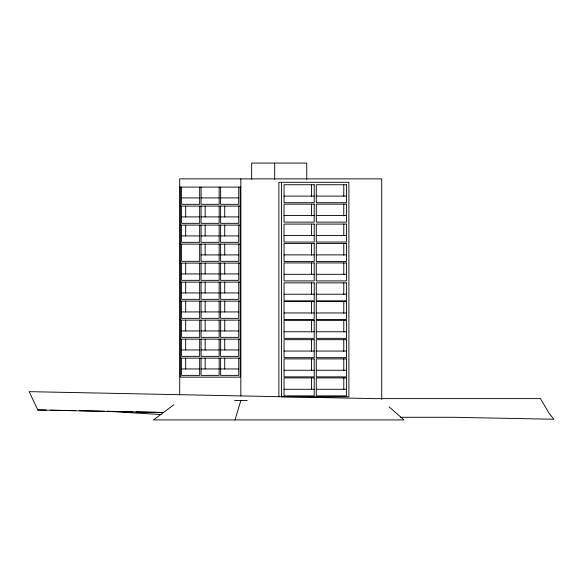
<?xml version="1.0" encoding="UTF-8"?>
<svg xmlns="http://www.w3.org/2000/svg" width="583" height="583" viewBox="0 0 583 583"><rect width="100%" height="100%" fill="white"/><g stroke="black" fill="none" stroke-linecap="round" stroke-linejoin="round"><path stroke-width="0.87" d="M235.029 419.92L240.845 400.426M173.865 404.755L153.482 419.92L404.034 419.92L389.153 406.927M179.695 187.092L240.845 187.092M284.038 196.099L314.201 196.099M316.285 196.099L346.462 196.099M181.575 197.899L199.678 197.899M201.062 197.899L219.164 197.899M220.629 197.899L238.731 197.899M180.3 206.098L240.232 206.098M284.038 215.528L314.201 215.528M316.299 215.528L346.462 215.528M181.575 216.905L199.678 216.905M201.062 216.905L219.164 216.905M220.629 216.905L238.731 216.905M180.3 225.104L240.232 225.104M284.038 235.452L314.201 235.452M316.299 235.452L346.462 235.452M181.575 235.911L199.678 235.911M201.062 235.911L219.164 235.911M220.629 235.911L238.731 235.911M180.3 244.109L240.232 244.109M201.062 254.917L219.164 254.917M220.629 254.917L238.731 254.917M284.038 254.88L314.201 254.88M316.299 254.88L346.462 254.88M180.3 263.115L240.232 263.115M181.575 273.923L199.678 273.923M201.062 273.923L219.164 273.923M220.629 273.923L238.731 273.923M284.038 274.309L314.201 274.309M316.299 274.309L346.462 274.309M180.3 282.121L240.232 282.121M181.575 292.928L199.678 292.928M201.062 292.928L219.164 292.928M220.629 292.928L238.731 292.928M284.038 294.226L314.201 294.226M316.299 294.226L346.462 294.226M180.3 301.127L240.232 301.127M181.575 311.934L199.678 311.934M201.062 311.934L219.164 311.934M220.629 311.934L238.731 311.934M284.038 312.954L314.201 312.954M316.299 312.954L346.462 312.954M180.3 320.133L240.232 320.133M181.575 330.94L199.678 330.94M201.062 330.94L219.164 330.94M220.629 330.94L238.731 330.94M284.038 331.756L314.201 331.756M316.299 331.756L346.462 331.756M180.3 339.138L240.232 339.138M181.575 349.946L199.678 349.946M201.062 349.946L219.164 349.946M220.629 349.946L238.731 349.946M284.038 351.046L314.201 351.046M316.299 351.046L346.462 351.046M180.3 358.144L240.232 358.144M181.575 368.952L199.678 368.952M201.062 368.952L219.164 368.952M220.629 368.952L238.731 368.952M284.038 370.271L314.201 370.271M316.299 370.271L346.462 370.271M284.038 389.276L314.201 389.276M316.299 389.276L346.462 389.276M234.548 400.426L247.207 400.426M400.645 417.29L453.312 417.29L553.85 419.243L549.062 413.179L540.47 398.619L374.556 398.619L29.15 391.652L37.808 409.98L46.174 410.053M50.714 410.14L75.258 410.636M79.798 410.731L104.342 411.226M37.808 409.98L163.378 412.516M107.979 411.299L132.516 411.824M136.152 411.897L161.6 412.436M107.068 411.285L161.207 414.557M381.712 399.515L381.712 178.872L179.695 178.872L179.695 394.975M343.781 184.738L343.781 196.099M343.781 204.167L343.781 215.841M343.781 224.083L343.781 235.758M343.781 243.512L343.781 255.186M343.781 262.94L343.781 274.622M343.781 282.864L343.781 294.539M343.781 301.593L343.781 313.268M343.781 320.395L343.781 332.07M343.781 339.685L343.781 351.36M343.781 358.902L343.781 370.577M343.781 377.915L343.781 389.59M311.519 184.738L311.519 196.413M311.519 204.167L311.519 215.841M311.519 224.083L311.519 235.758M311.519 243.512L311.519 255.186M311.519 262.94L311.519 274.622M311.519 282.864L311.519 294.539M311.519 301.593L311.519 313.268M311.519 320.395L311.519 332.07M311.519 339.685L311.519 351.36M311.519 358.902L311.519 370.577M311.519 377.915L311.519 389.59M306.76 179.375L306.76 163.08L251.645 163.08L251.645 179.375M281.553 182.297L281.553 396.79L348.889 396.79L348.889 182.297L278.871 182.297L278.871 396.79M274.673 163.08L274.673 179.375M240.845 178.872L240.845 395.886M240.232 187.092L240.232 377.15L180.3 377.15L180.3 187.092M238.731 187.092L238.731 204.32L220.629 204.32L220.629 187.092M238.731 206.098L238.731 223.325L220.629 223.325L220.629 206.098M238.731 225.104L238.731 242.331L220.629 242.331L220.629 225.104M238.731 244.109L238.731 261.337L220.629 261.337L220.629 244.109M238.731 263.115L238.731 280.343L220.629 280.343L220.629 263.115M238.731 282.121L238.731 299.349L220.629 299.349L220.629 282.121M238.731 301.127L238.731 318.354L220.629 318.354L220.629 301.127M238.731 320.133L238.731 337.36L220.629 337.36L220.629 320.133M238.731 339.138L238.731 356.366L220.629 356.366L220.629 339.138M238.731 358.144L238.731 375.372L220.629 375.372L220.629 358.144M224.725 206.098L224.725 216.978M224.725 225.104L224.725 235.984M224.725 244.109L224.725 254.99M224.725 263.115L224.725 273.995M224.725 282.121L224.725 293.001M224.725 301.127L224.725 312.007M224.725 320.133L224.725 331.013M224.725 339.138L224.725 350.019M224.725 358.144L224.725 369.024M219.164 187.092L219.164 204.32L201.062 204.32L201.062 187.092M219.164 206.098L219.164 223.325L201.062 223.325L201.062 206.098M219.164 225.104L219.164 242.331L201.062 242.331L201.062 225.104M219.164 244.109L219.164 261.337L201.062 261.337L201.062 244.109M219.164 263.115L219.164 280.343L201.062 280.343L201.062 263.115M219.164 282.121L219.164 299.349L201.062 299.349L201.062 282.121M219.164 301.127L219.164 318.354L201.062 318.354L201.062 301.127M219.164 320.133L219.164 337.36L201.062 337.36L201.062 320.133M219.164 339.138L219.164 356.366L201.062 356.366L201.062 339.138M219.164 358.144L219.164 375.372L201.062 375.372L201.062 358.144M205.158 206.098L205.158 216.978M205.158 225.104L205.158 235.984M205.158 244.109L205.158 254.99M205.158 263.115L205.158 273.995M205.158 282.121L205.158 293.001M205.158 301.127L205.158 312.007M205.158 320.133L205.158 331.013M205.158 339.138L205.158 350.019M205.158 358.144L205.158 369.024M199.678 187.092L199.678 204.32L181.575 204.32L181.575 187.092M199.678 206.098L199.678 223.325L181.575 223.325L181.575 206.098M199.678 225.104L199.678 242.331L181.575 242.331L181.575 225.104M199.678 244.109L199.678 261.337L181.575 261.337L181.575 244.109M199.678 263.115L199.678 280.343L181.575 280.343L181.575 263.115M199.678 282.121L199.678 299.349L181.575 299.349L181.575 282.121M199.678 301.127L199.678 318.354L181.575 318.354L181.575 301.127M199.678 320.133L199.678 337.36L181.575 337.36L181.575 320.133M199.678 339.138L199.678 356.366L181.575 356.366L181.575 339.138M199.678 358.144L199.678 375.372L181.575 375.372L181.575 358.144M185.671 206.098L185.671 216.978M185.671 225.104L185.671 235.984M185.671 263.115L185.671 273.995M185.671 282.121L185.671 293.001M185.671 301.127L185.671 312.007M185.671 320.133L185.671 331.013M185.671 339.138L185.671 350.019M185.671 358.144L185.671 369.024M314.201 184.738L284.016 184.738L284.038 202.702L314.201 202.702L314.201 184.738M346.462 184.738L316.285 184.738L316.299 202.702L346.462 202.702L346.462 184.738M314.201 204.167L284.016 204.167L284.038 222.13L314.201 222.13L314.201 204.167M346.462 204.167L316.285 204.167L316.299 222.13L346.462 222.13L346.462 204.167M314.201 224.083L284.016 224.083L284.038 242.047L314.201 242.047L314.201 224.083M346.462 224.083L316.285 224.083L316.299 242.047L346.462 242.047L346.462 224.083M314.201 243.512L284.016 243.512L284.038 261.476L314.201 261.476L314.201 243.512M346.462 243.512L316.285 243.512L316.299 261.476L346.462 261.476L346.462 243.512M314.201 262.94L284.016 262.94L284.038 280.904L314.201 280.904L314.201 262.94M346.462 262.94L316.285 262.94L316.299 280.904L346.462 280.904L346.462 262.94M314.201 282.864L284.016 282.864L284.038 300.821L314.201 300.821L314.201 282.864M346.462 282.864L316.285 282.864L316.299 300.821L346.462 300.821L346.462 282.864M314.201 301.593L284.016 301.593L284.038 319.557L314.201 319.557L314.201 301.593M346.462 301.593L316.285 301.593L316.299 319.557L346.462 319.557L346.462 301.593M314.201 320.395L284.016 320.395L284.038 338.359L314.201 338.359L314.201 320.395M346.462 320.395L316.285 320.395L316.299 338.359L346.462 338.359L346.462 320.395M314.201 339.685L284.016 339.685L284.038 357.641L314.201 357.641L314.201 339.685M346.462 339.685L316.285 339.685L316.299 357.641L346.462 357.641L346.462 339.685M314.201 358.902L284.016 358.902L284.038 376.866L314.201 376.866L314.201 358.902M346.462 358.902L316.285 358.902L316.299 376.866L346.462 376.866L346.462 358.902M314.201 377.915L284.016 377.915L284.038 395.872L314.201 395.872L314.201 377.915M346.462 377.915L316.285 377.915L316.299 395.872L346.462 395.872L346.462 377.915"/></g></svg>
